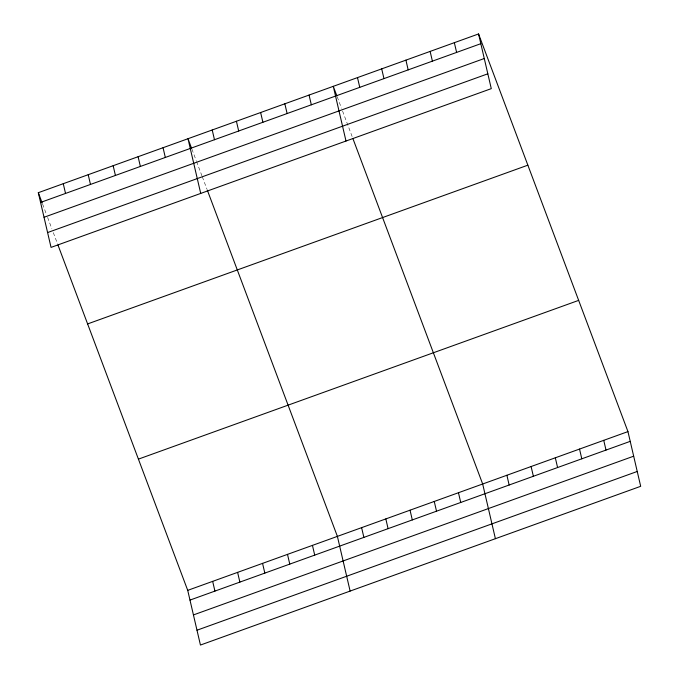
<?xml version="1.0" encoding="UTF-8"?>
<svg xmlns="http://www.w3.org/2000/svg" width="679" height="679" viewBox="0 0 679 679"><rect width="100%" height="100%" fill="white"/><g stroke="black" fill="none" stroke-linecap="round" stroke-linejoin="round"><path stroke-width="0.51" stroke-dasharray="3.4 2.55" d="M337.208 96.8L341.495 108.207M342.564 111.059L352.571 137.684M191.928 149.185L196.214 160.592M196.571 161.543L201.926 175.81M202.291 176.761L206.934 189.118M42.599 204.107L46.528 214.564M47.606 217.416L51.893 228.831M53.318 232.634L57.605 244.05"/><path stroke-width="1.02" d="M478.559 33.95L491.282 88.643L51.044 247.394L38.313 192.692L478.559 33.95L627.956 431.606L640.687 486.308L200.441 645.05L187.718 590.357L57.961 245M40.579 202.435L480.825 43.685M44.033 217.272L484.271 58.521M47.589 232.558L487.828 73.807M87.616 323.925L527.855 165.175M138.414 459.131L578.652 300.381M187.718 590.357L627.956 431.606M189.984 600.092L630.222 441.35M193.439 614.928L633.677 456.186M196.995 630.214L637.233 471.472M336.852 95.849L333.279 86.335L346.001 141.028M352.927 138.635L482.676 484L495.407 538.693M191.571 148.234L187.998 138.72L200.721 193.413M207.29 190.069L337.395 536.385L350.126 591.078M38.313 192.692L42.242 203.157M603.741 440.34L606.008 450.075M579.535 449.074L581.801 458.809M555.32 457.799L557.586 467.542M454.344 42.684L456.611 52.419M531.105 466.532L533.371 476.276M430.13 51.409L432.396 61.152M506.89 475.266L509.157 485.001M405.915 60.142L408.181 69.878M381.7 68.876L383.966 78.611M458.461 492.725L460.727 502.468M357.493 77.601L359.76 87.345M434.254 501.458L436.521 511.194M410.04 510.192L412.306 519.927M309.064 95.068L311.33 104.804M385.825 518.917L388.091 528.661M284.849 103.802L287.115 113.537M361.61 527.651L363.876 537.386M260.634 112.527L262.9 122.271M236.419 121.261L238.685 130.996M312.45 545.381L314.716 555.116M212.213 129.995L214.479 139.73M287.506 554.37L289.772 564.113M262.561 563.366L264.827 573.11M163.053 147.716L165.32 157.46M237.608 572.363L239.874 582.107M138.1 156.713L140.366 166.448M212.663 581.36L214.929 591.095M113.155 165.71L115.422 175.445M88.211 174.707L90.477 184.442M63.266 183.703L65.532 193.439"/></g></svg>
